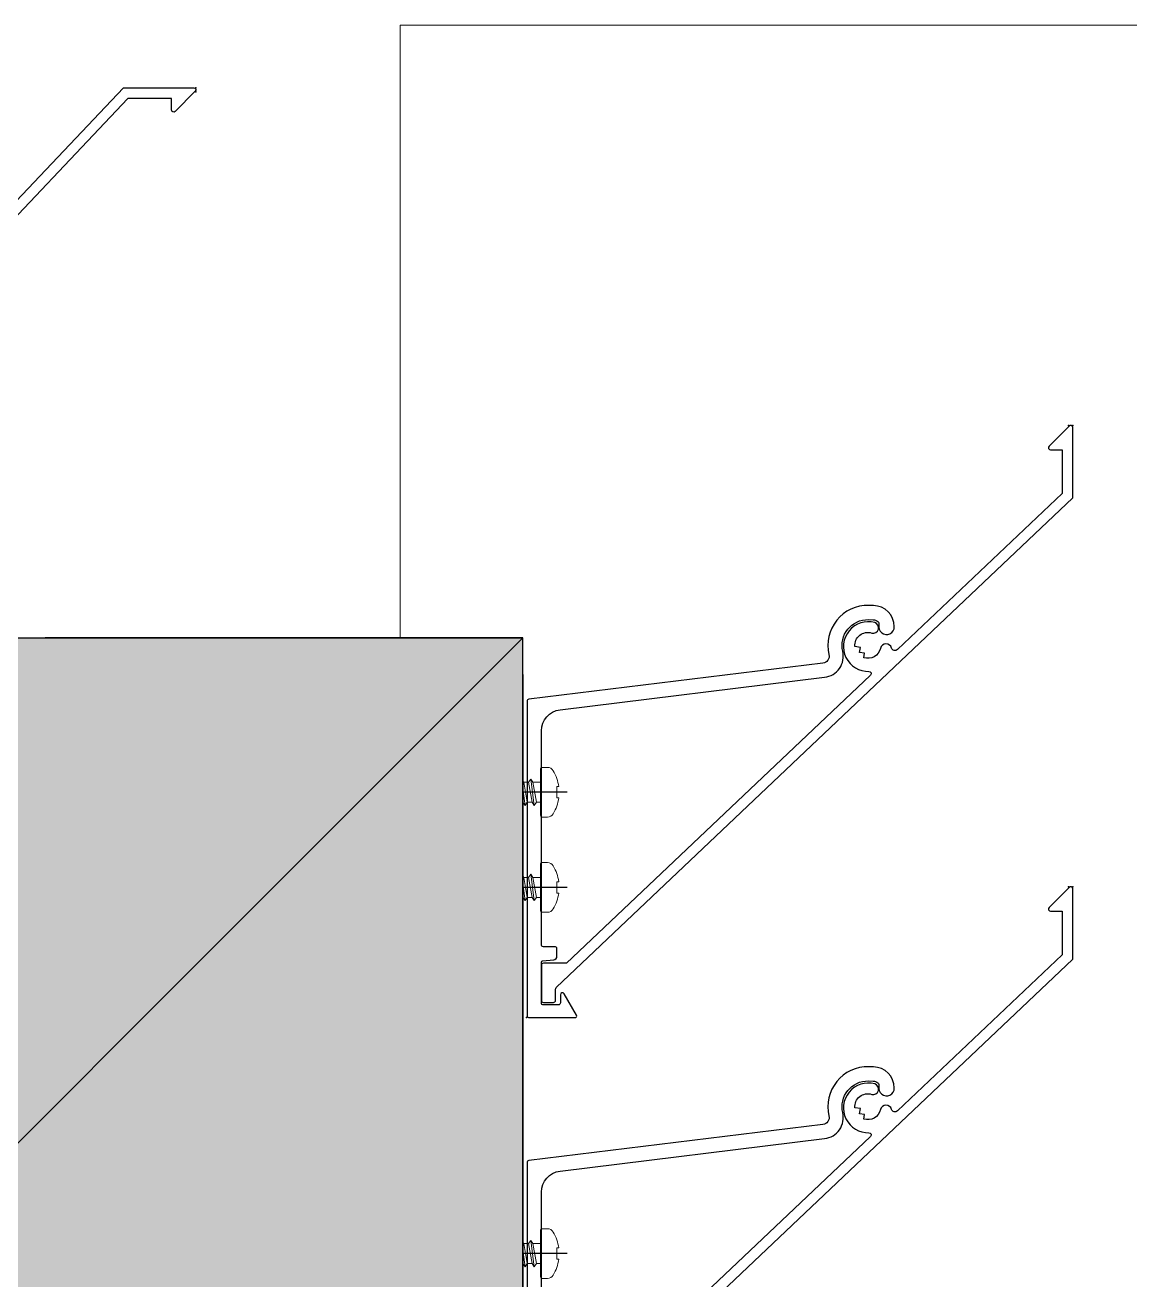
# Model space of a CAD drawing. Header units: millimetres. Extents: x 3774 to 718460, y -768339 to 192544.
# Drawn here: x 359618.8 to 359774.5, y -718822.6 to -718645.8 of the extents above; entities that cross this region are included whole.
import ezdxf

# ---------------------------------------------------------------- set-up
doc = ezdxf.new("R2010")
doc.units = ezdxf.units.MM
doc.set_wipeout_variables(frame=1)
doc.linetypes.add('CENTER', pattern=[50.800000000000004, 31.75, -6.35, 6.35, -6.35])
doc.linetypes.add('XKITLINE00', pattern=[0])
for name, color, linetype in [('010 - ASPG_ACCESSORIES_MAIN_COLOR_1', 7, 'Continuous'), ('010 - ASPG_EXTR_DEF_SUB', 7, 'Continuous'), ('010 - ASPG_EXTR_MAIN_COLOR_2', 7, 'Continuous'), ('010 - ASPG_FLASHING_MAIN_COLOR_4', 7, 'Continuous'), ('010 - ASPG_FLASHING_WIPEOUT_', 7, 'Continuous'), ('010 - ASPG_FRAMING_CUT_COLOR_4', 7, 'Continuous'), ('010 - ASPG_FRAMING_HATCH_', 7, 'Continuous'), ('010 - ASPG_FRAMING_MAIN_COLOR_2', 7, 'Continuous'), ('010 - ASPG_FRAMING_SUB_COLOR_2', 7, 'Continuous'), ('010 - ASPG_FRAMING_WIPEOUT_', 7, 'Continuous'), ('BOLT & SCREW', 7, 'Continuous'), ('Center Line', 7, 'CENTER')]:
    doc.layers.add(name, color=color, linetype=linetype)
for name, color, linetype, lineweight in [('12-GRID', 7, 'CENTER', 13), ('A-CANOPY', 7, 'Continuous', 25), ('SCREW', 7, 'Continuous', 5)]:
    doc.layers.add(name, color=color, linetype=linetype, lineweight=lineweight)
pattern_1 = [(0, (0, 0), (3.96875, 7.9375), [0, -7.9375])]

# ---------------------------------------------------------------- blocks, each defined once
blk = doc.blocks.new('*A2143096')
at = {"layer": 'A-CANOPY', "color": 7, "linetype": 'XKITLINE00', "lineweight": 0}
for p, q in [((1853.280041, -41.187037), (1853.280041, -38.387037)), ((1853.280041, -38.387037), (1857.280041, -38.387037))]:
    blk.add_line(p, q, dxfattribs=at)
blk = doc.blocks.new('W-1-PP19-SE-ENT3_20260407-084553_PP19_ENT3_LOPL')
at = {"color": 7, "lineweight": 0, "xscale": 125, "yscale": 125, "zscale": 125}
blk.add_blockref('*A2143096', (-226234.9999999997, 11475.00000000093), dxfattribs=at)
blk = doc.blocks.new('PZG35-9D5')
at = {"layer": 'Center Line', "color": 7}
blk.add_line((1.4210854715202e-14, 3.733653355866409), (1.4210854715202e-14, -10.53404386090006), dxfattribs=at)
at = {"layer": 'SCREW', "color": 7}
for p, q in [((-1.399999999999963, 2.842170943040401e-14), (-1.399999999999963, -1.090192378864657)), ((1.399999999999991, 0), (1.399999999999991, -0.5901923788647139)), ((-1.850000000000009, -1.399999999999977), (1.850000000000037, -0.8999999999999773)), ((-1.850000000000009, -1.399999999999977), (-1.399999999999963, -1.090192378864685)), ((-1.850000000000009, -1.399999999999977), (-1.399999999999963, -1.709807621135297)), ((-1.399999999999963, -1.090192378864685), (1.399999999999991, -0.5901923788646855)), ((-1.399999999999963, -1.709807621135297), (1.399999999999991, -1.209807621135297)), ((-1.399999999999963, -1.709807621135269), (-1.399999999999963, -2.390192378864697)), ((1.850000000000037, -0.8999999999999773), (1.399999999999991, -0.5901923788646855)), ((1.850000000000037, -0.8999999999999773), (1.399999999999991, -1.209807621135297)), ((1.399999999999991, -1.209807621135269), (1.399999999999991, -1.890192378864725)), ((-1.850000000000009, -2.699999999999989), (1.850000000000037, -2.199999999999989)), ((-1.850000000000009, -2.699999999999989), (-1.399999999999963, -2.390192378864697)), ((-1.850000000000009, -2.699999999999989), (-1.399999999999963, -3.009807621135309)), ((-1.399999999999963, -2.390192378864697), (1.399999999999991, -1.890192378864697)), ((-1.399999999999963, -3.009807621135309), (1.399999999999991, -2.509807621135309)), ((-1.399999999999963, -3.009807621135309), (-1.399999999999963, -3.690192378864708)), ((0.5619885887190463, -3.339837273736322), (1.399999999999991, -3.190192378864708)), ((0.7141825614195483, -3.653488843051434), (1.850000000000037, -3.5)), ((1.850000000000037, -2.199999999999989), (1.399999999999991, -1.890192378864697)), ((1.850000000000037, -2.199999999999989), (1.399999999999991, -2.509807621135309)), ((1.399999999999991, -2.50980762113528), (1.399999999999991, -3.190192378864708)), ((1.850000000000037, -3.5), (1.399999999999991, -3.190192378864708)), ((1.850000000000037, -3.5), (1.399999999999991, -3.80980762113532)), ((-1.850000000000009, -4), (-1.399999999999963, -3.690192378864708)), ((-1.850000000000009, -4), (-0.9911470940920566, -3.883938796498938)), ((-1.850000000000009, -4), (-1.399999999999963, -4.30980762113532)), ((-1.399999999999963, -3.690192378864708), (-0.8446989986695002, -3.591031485769975)), ((-1.399999999999963, -4.30980762113532), (-1.184865735341859, -4.271390788160659)), ((-1.399999999999963, -4.309807621135349), (-1.399999999999963, -8.099999999999966)), ((0.7141825614195483, -3.932275020881832), (1.399999999999991, -3.80980762113532)), ((0.7141825614195483, -4.612659778611231), (1.399999999999991, -4.49019237886472)), ((0.7141825614195483, -4.953488843051389), (1.850000000000037, -4.800000000000011)), ((0.7141825614195483, -5.232275020881843), (1.399999999999991, -5.109807621135332)), ((1.399999999999991, -3.809807621135349), (1.399999999999991, -4.490192378864691)), ((1.850000000000037, -4.800000000000011), (1.399999999999991, -4.49019237886472)), ((1.850000000000037, -4.800000000000011), (1.399999999999991, -5.109807621135332)), ((1.399999999999991, -5.109807621135332), (1.399999999999991, -8.099999999999966)), ((1.4210854715202e-14, -9.5), (-1.399999999999963, -8.099999999999966)), ((1.4210854715202e-14, -9.5), (1.399999999999991, -8.099999999999966))]:
    blk.add_line(p, q, dxfattribs=at)
blk.add_lwpolyline([(1.4210854715202e-14, -9.5), (0.7141825614195483, -5.232275020881843), (0.7141825614195483, -3.600899293750615, 0.4176573264866609), (0.4106596181599826, -3.300919979679151, 0.1081021898226624), (-0.8446989986694433, -3.591031485769975), (-1.399999999999991, -4.701675652739141)], format="xyb", dxfattribs=at)
blk = doc.blocks.new('*U8304')
at = {"layer": 'SCREW', "color": 7}
blk.add_lwpolyline([(3.026373332565058, 1.780836269555209, 0.09905967801670053), (0.7999999999999687, 2.546427498927414), (0.7999999999999687, 2.274284095813357), (-0.800000000000054, 2.274284095813357), (-0.800000000000054, 2.546427498927414, 0.09905967801670058), (-3.026373332565143, 1.780836269555209, 0.2665876613401604), (-3.500000000000043, 0.9556546004010897), (-3.500000000000043, 0.1999999999999886, 0.4142135623730938), (-3.300000000000054, 0), (3.299999999999997, 0, 0.4142135623731049), (3.499999999999986, 0.1999999999999886), (3.499999999999957, 0.9556546004010897, 0.2665876613401604)], format="xyb", close=True, dxfattribs=at)
blk.add_blockref('PZG35-9D5', (-1.4210854715202e-14, 0), dxfattribs=at)
blk = doc.blocks.new('*U8306')
at = {"color": 7}
blk.add_point((0, 0), dxfattribs=at)
at = {"layer": '010 - ASPG_ACCESSORIES_MAIN_COLOR_1', "color": 7}
blk.add_lwpolyline([(-39.69999999902211, -0.5999999995172398, 0.4142135623731156), (-39.99999999883585, -0.8999999995638059), (-39.99999999883585, -7.366962144914214, 0.5773502691897371), (-39.65044321701862, -7.568778847059366), (-36.64260295056738, -5.832201459393036, 0.7673269879794871), (-36.78520590183325, -5.299999999645297), (-37.89999999874271, -5.299999999645297, -0.4142135623735732), (-38.19999999902211, -4.999999999656938), (-38.19999999902211, -2.799999999587089, -0.4142135623730951), (-37.99999999883585, -2.59999999951724), (-32.18326623388566, -2.59999999951724, -0.3888787318530097), (-31.98402729420923, -2.782568851142787), (-31.8474567013327, -4.343577870872468, 0.3888787318530089), (-31.34935935237445, -4.799999999528882), (-30.29999999911524, -4.799999999528882, 0.4142135623732408), (-29.99999999883585, -4.499999999540523), (-29.99999999883585, -2.899999999505599, -0.4142135623731785), (-29.69999999902211, -2.59999999951724), (0.4107479506637901, -2.59999999951724, -0.3789692262628873), (3.38851808081381, -5.235465979035143), (7.952927200356498, -42.5207682372482, 0.4465929586642906), (11.6177961837966, -45.07649022702281, -0.4898018444424612), (16.07846395508386, -48.68238816667036), (16.06490363762714, -49.36225294566866, -0.1824796859550777), (15.80227640201338, -50.01801436272836, -0.2679491924113072), (15.32539491611533, -50.16829426406803, 1.122114645179816), (15.09990952932276, -52.3421093734276, 0.4050039718497206), (18.0645059288945, -49.40213623346681), (18.07806624681689, -48.72227145435209, 0.4898054953707174), (11.15966573380865, -43.12966807454978, -0.4465970485362636), (9.938031048281118, -42.27776159492242), (4.866356541635469, -0.8481197821154633, 0.3641755342157969), (4.570876519894227, -0.5999999995172398)], format="xyb", close=True, dxfattribs=at)
at = {"layer": '010 - ASPG_EXTR_DEF_SUB', "color": 7}
for p in [(-39.99999999883585, -0.4999999995172402), (43.44495566345738, -76.89999999944341), (43.44495566345738, -77.49999999954052)]:
    blk.add_point(p, dxfattribs=at)
at = {"layer": '010 - ASPG_EXTR_MAIN_COLOR_2', "color": 7}
blk.add_lwpolyline([(11.37409105408005, -48.15170148877115), (11.47245816211216, -47.43577758665815), (12.17779493960552, -47.55667202338264), (12.29266474000178, -46.78670596401826, -0.5355375090189683), (14.1918134491425, -49.16870282323253, 0.9915718169393263), (15.66379558271728, -49.57599316951273, 1.157025413028558), (8.792231505503878, -48.77291728999153, -0.6885576205791355), (8.274611146422103, -48.98797988444021), (-17.14292736421339, -22.16859813180672), (-32.34153279638849, -6.131750148785431), (-32.34153279638849, -2.899999981694054, 0.4143115081626392), (-32.64163311407901, -2.59999999951724), (-37.54163311352022, -2.59999999951724, 0.4141156188887998), (-37.84153278893791, -2.899999981635847), (-37.84153278893791, -4.299999988411218, 0.4142135623731781), (-37.54153279098682, -4.599999986478724), (-35.98884801496752, -4.599999986478724, -0.205894629290155), (-35.77110154624097, -4.693635078269653), (33.22969053988345, -77.49999999954052), (43.14495566324331, -77.49999999954052, 0.6681786376628355), (43.35708769806661, -76.98786796536915), (40.5215537941549, -74.1523340573247, 0.6681786381757795), (40.00942175951786, -74.36446609156592), (40.00942175951786, -75.99999999802712), (33.87471885257401, -75.99999999802712), (11.86384030175395, -52.7751643466243, -0.5583539238224016), (12.08261241135187, -51.95244935475676, 0.7662751832817146), (12.03674733010121, -50.39291741001107, -0.4385828234445206), (10.70630855322815, -48.05207626283555)], format="xyb", close=True, dxfattribs=at)
at = {"layer": 'SCREW', "color": 7, "rotation": 180}
for p in [(-21.64901723782532, -2.499999999924694), (-8.237076249206439, -2.499999999924694)]:
    blk.add_blockref('*U8304', p, dxfattribs=at)
blk = doc.blocks.new('*U7915')
at = {"color": 7, "xscale": -1, "rotation": 180}
blk.add_blockref('*U8306', (1326.770309460117, 69.3), dxfattribs=at)
blk = doc.blocks.new('*U8441')
at = {"layer": '12-GRID', "color": 7, "linetype": 'CENTER'}
for p, q in [((5.684341886080801e-14, -6.200000000000029), (5.684341886080801e-14, 2.200000000000029)), ((-4.199999999999973, -2), (4.200000000000085, -2))]:
    blk.add_line(p, q, dxfattribs=at)
at = {"layer": 'BOLT & SCREW', "color": 7}
for p, q in [((-0.553537628269381, -1.771128018217196), (-1.767499999999847, -1.558125000000442)), ((-0.4577439635652332, -1.771128018217196), (-0.8837500000000146, -1.558125000000442)), ((-0.2288719817826677, -1.446462371730204), (-0.4418749999998197, -0.2325000000002947)), ((-0.2288719817826677, -1.542256036434869), (-0.4418749999998197, -1.116250000000048)), ((0.2288719817822642, -1.446462371730562), (0.4418749999996946, -0.2324999999999764)), ((0.2288719817822642, -1.542256036434869), (0.4418749999996946, -1.116250000000048)), ((0.4577439635647103, -1.771128018217196), (0.8837499999994917, -1.558125000000442)), ((0.5535376282692559, -1.771128018217196), (1.767500000000001, -1.558125000000124)), ((-0.553537628269381, -2.228871981782805), (-1.767500000000483, -2.441875000000354)), ((-0.4577439635652332, -2.228871981782805), (-0.8837500000000146, -2.441875000000354)), ((-0.2288719817826677, -2.457743963565131), (-0.4418749999998197, -2.883750000000271)), ((-0.2288719817821107, -2.553537628269438), (-0.4418749999998197, -3.767500000000023)), ((0.4418749999996946, -2.883750000000271), (0.2288719817829008, -2.457743963565131)), ((0.2288719817829008, -2.553537628269438), (0.4418749999999732, -3.767500000000023)), ((0.4577439635647103, -2.228871981782805), (0.8837500000001283, -2.441874999999877)), ((0.5535376282692559, -2.228871981782805), (1.767500000000001, -2.441874999999877))]:
    blk.add_line(p, q, dxfattribs=at)
for points in [[(-1.767500000000006, -1.558125000000442), (-0.8837500000001342, -1.558125000000442, 0.4142135623730394), (-0.4418749999998197, -1.116250000000048), (-0.4418749999998197, -0.2325000000002947), (0.4418749999996946, -0.2324999999999764), (0.4418749999996946, -1.116250000000048, 0.4142135623731505), (0.8837500000000089, -1.558125000000442), (1.76750000000012, -1.558125000000124), (1.76750000000012, -2.441874999999877), (0.8837500000000089, -2.441874999999877, 0.414213562373095), (0.4418749999996946, -2.883750000000271), (0.4418749999999732, -3.767500000000023), (-0.4418749999998197, -3.767500000000023), (-0.4418749999998197, -2.883750000000271, 0.4142135623730397), (-0.8837500000001342, -2.441875000000354), (-1.767500000000483, -2.441875000000354)], [(0.2288719817829008, -2.457743963565131, -0.414213562373095), (0.4577439635645909, -2.228871981782805), (0.5535376282692559, -2.228871981782805), (0.5535376282692559, -1.771128018217196), (0.4577439635645909, -1.771128018217196, -0.4142135623730951), (0.228871981782105, -1.542256036434869), (0.228871981782105, -1.446462371730562), (-0.2288719817826677, -1.446462371730204), (-0.2288719817826677, -1.542256036434869, -0.4142135623730951), (-0.4577439635649944, -1.771128018217196), (-0.553537628269381, -1.771128018217196), (-0.553537628269381, -2.228871981782805), (-0.4577439635649944, -2.228871981782805, -0.4142135623730951), (-0.2288719817826677, -2.457743963565131), (-0.2288719817822698, -2.553537628269438), (0.2288719817829008, -2.553537628269438)]]:
    blk.add_lwpolyline(points, format="xyb", close=True, dxfattribs=at)
blk.add_circle((5.684341886080801e-14, -2), 3.5, dxfattribs=at)
blk = doc.blocks.new('000_ASPG_TYP_FILES_20260218-010703_FRAME_EXTR_')
at = {"layer": '010 - ASPG_FRAMING_HATCH_'}
h = blk.add_hatch(dxfattribs=at)
h.set_pattern_fill('ANSI32', scale=0.1, angle=180)
h.set_pattern_definition([(225, (0, 0), (0.6735192090801866, -0.6735192090801868), []), (225, (-0.4490130000000001, 5.498823332255506e-17), (0.6735192090801866, -0.6735192090801868), [])])
edge = h.paths.add_edge_path()
edge.add_line((1.999999996740371, 15.99999999965075), (1.999999996740371, 1.999999999941792))
edge.add_line((1.999999996740371, 1.999999999941792), (39.69999999750871, 1.999999999941792))
edge.add_arc((39.69999999730499, 1.700000000040752), 0.2999999999010399, -3.891028654834372e-08, 89.99999996109239, ccw=False)
edge.add_line((39.99999999720603, 1.699999999837019), (39.99999999720603, 0.2999999996973202))
edge.add_arc((39.69999999750872, 0.2999999996973131), 0.2999999996973131, -90.00000000000142, 1.4210854715202004e-12, ccw=False)
edge.add_line((39.69999999750871, 0), (0.2999999996973202, 0))
edge.add_arc((0.2999999996973273, 0.2999999996973273), 0.2999999996973273, 180.0000000000013, 269.99999999999864, ccw=False)
edge.add_line((0, 0.2999999996973202), (0, 17.69999999989523))
edge.add_arc((0.2999999999301508, 17.70000000012806), 0.2999999999301508, 90.00000004446741, 180.0000000444674, ccw=False)
edge.add_line((0.2999999996973202, 18.00000000005821), (22.5570233851904, 18.00000000005821))
edge.add_arc((22.5570233856712, 18.50000000026317), 0.5000000002049632, 269.9999999449049, 380.2095453190142)
edge.add_arc((26.1699999981368, 19.82999999686102), 3.349999998908497, 182.0637942974167, 200.2095453254992, ccw=False)
edge.add_arc((23.58168000320438, 19.73672835517209), 0.7599999998138507, 2.0637943418387863, 182.0637943418388, ccw=False)
edge.add_arc((26.16999999910358, 19.82999999939922), 1.830000000338361, 182.0637943388468, 447.9362056470717)
edge.add_arc((26.263271644013, 22.41831999551505), 0.7600000000549151, 87.93620564125177, 267.9362056412518, ccw=False)
edge.add_arc((26.16999999863267, 19.8300000075356), 3.349999992334041, 69.79045460402187, 87.9362056313708, ccw=False)
edge.add_arc((27.49999999788272, 23.44297661244421), 0.5000000006038865, 249.7904545688332, 359.9999999442181)
edge.add_line((27.9999999984866, 23.44297661195742), (27.9999999984866, 26.67999999993481))
edge.add_line((27.9999999984866, 26.67999999993481), (28.49999999674037, 27.17999999958556))
edge.add_line((28.49999999674037, 27.17999999958556), (27.9999999984866, 27.67999999970198))
edge.add_line((27.9999999984866, 27.67999999970198), (27.9999999984866, 38.61999999982072))
edge.add_line((27.9999999984866, 38.61999999982072), (28.49999999674037, 39.11999999993714))
edge.add_line((28.49999999674037, 39.11999999993714), (27.9999999984866, 39.62000000005355))
edge.add_line((27.9999999984866, 39.62000000005355), (27.9999999984866, 42.85702338756528))
edge.add_arc((27.49999999787862, 42.85702338707262), 0.5000000006079759, 5.645408219420843e-08, 110.2095454304945)
edge.add_arc((26.16999999884449, 46.46999999186602), 3.349999992147246, 272.0637943651193, 290.20954539329375, ccw=False)
edge.add_arc((26.263271644013, 43.88168000403675), 0.7600000000258301, 92.06379435882718, 272.0637943588272, ccw=False)
edge.add_arc((26.16999999910502, 46.47000000012492), 1.830000000339747, 272.0637943528818, 537.9362056611998)
edge.add_arc((23.58168000320438, 46.56327164435061), 0.7599999998138507, 177.9362056581612, 357.9362056581612, ccw=False)
edge.add_arc((26.16999999825318, 46.47000000263876), 3.349999999025627, 159.7904546748206, 177.9362057022633, ccw=False)
edge.add_arc((22.55702338551316, 47.7999999994954), 0.500000000434755, 339.790454661877, 450.0000000369852)
edge.add_line((22.5570233851904, 48.29999999993015), (0.2999999996973202, 48.29999999993015))
edge.add_arc((0.2999999996973095, 48.59999999962746), 0.2999999996973131, 179.9999999999987, 270.00000000000205, ccw=False)
edge.add_line((0, 48.59999999962747), (0, 59.99999999994179))
edge.add_arc((0.2999999996973202, 59.99999999994179), 0.2999999996973202, 90, 180, ccw=False)
edge.add_line((0.2999999996973202, 60.29999999963911), (4.999999997438863, 60.29999999963911))
edge.add_line((4.999999997438863, 60.29999999963911), (4.999999997438863, 64.99999999959255))
edge.add_arc((5.299999997369017, 64.99999999982538), 0.2999999999301544, 90.0000000444681, 180.0000000444674, ccw=False)
edge.add_line((5.299999997136183, 65.29999999975553), (29.99999999883585, 65.29999999975553))
edge.add_line((29.99999999883585, 65.29999999975553), (29.99999999883585, 63.59999999997672))
edge.add_arc((29.69999999890567, 63.59999999974391), 0.2999999999301721, -89.99999995552861, 4.4463320136856055e-08, ccw=False)
edge.add_line((29.69999999913853, 63.29999999981374), (7.299999997485429, 63.29999999981374))
edge.add_arc((7.29999999771826, 62.99999999988358), 0.2999999999301508, 90.00000004446738, 180.0000000444674)
edge.add_line((6.999999997788109, 62.99999999965075), (6.999999997788109, 58.29999999969732))
edge.add_line((6.999999997788109, 58.29999999969732), (2.300000000162981, 58.29999999969732))
edge.add_arc((2.299999998300336, 57.99999999813735), 0.3000000015599653, 89.99999964426098, 179.999999644261)
edge.add_line((1.999999996740371, 58), (1.999999996740371, 50.60000000003492))
edge.add_arc((2.299999998533172, 50.60000000166475), 0.3000000017928013, 180.000000311273, 270.0000003112706)
edge.add_line((2.300000000162981, 50.29999999987194), (29.69999999913853, 50.29999999987194))
edge.add_arc((29.6999999989348, 49.9999999999709), 0.299999999901047, -3.890897914970992e-08, 89.99999996109108, ccw=False)
edge.add_line((29.99999999883585, 49.99999999976717), (29.99999999883585, 26.67999999993481))
edge.add_line((29.99999999883585, 26.67999999993481), (29.99999999883585, 16.29999999981374))
edge.add_arc((29.6999999989057, 16.2999999995809), 0.2999999999301508, -89.99999995553259, 4.446741286301403e-08, ccw=False)
edge.add_line((29.69999999913853, 15.99999999965075), (1.999999996740371, 15.99999999965075))
at = {"layer": '010 - ASPG_FRAMING_CUT_COLOR_4', "color": 7}
blk.add_lwpolyline([(1.999999996740371, 15.99999999965075), (1.999999996740371, 1.999999999941792), (39.69999999750871, 1.999999999941792, -0.4142135623731089), (39.99999999720603, 1.699999999837019), (39.99999999720603, 0.2999999996973202, -0.4142135623731089), (39.69999999750871, 0), (0.2999999996973202, 0, -0.4142135623730811), (0, 0.2999999996973202), (0, 17.69999999989523, -0.4142135623730951), (0.2999999996973202, 18.00000000005821), (22.5570233851904, 18.00000000005821, 0.5217296884731124), (23.02624112786725, 18.67272727261297, -0.07934163687482358), (22.82217297761235, 19.70935906958766, -1), (24.34118702879641, 19.76409764075652, 2.296345716993233), (26.23590235819574, 21.65881296969019, -1), (26.29064092983026, 23.17782702133991, -0.0793416368716021), (27.32727272447664, 22.9737588702119, 0.5217296884801942), (27.9999999984866, 23.44297661195742), (27.9999999984866, 26.67999999993481), (28.49999999674037, 27.17999999958556), (27.9999999984866, 27.67999999970198), (27.9999999984866, 38.61999999982072), (28.49999999674037, 39.11999999993714), (27.9999999984866, 39.62000000005355), (27.9999999984866, 42.85702338756528, 0.5217296884727316), (27.32727272447664, 43.3262411293108, -0.07934163687522733), (26.29064092983026, 43.122172978241, -1), (26.23590235819574, 44.64118702983251, 2.296345716995783), (24.34118702879641, 46.53590235876618, -1), (22.82217297761235, 46.59064092993503, -0.07934163687201433), (23.02624112786725, 47.62727272690972, 0.5217296884786579), (22.5570233851904, 48.29999999993015), (0.2999999996973202, 48.29999999993015, -0.4142135623731158), (0, 48.59999999962747), (0, 59.99999999994179, -0.414213562373095), (0.2999999996973202, 60.29999999963911), (4.999999997438863, 60.29999999963911), (4.999999997438863, 64.99999999959255, -0.4142135623730879), (5.299999997136183, 65.29999999975553), (29.99999999883585, 65.29999999975553), (29.99999999883585, 63.59999999997672, -0.4142135623730533), (29.69999999913853, 63.29999999981374), (7.299999997485429, 63.29999999981374, 0.4142135623730949), (6.999999997788109, 62.99999999965075), (6.999999997788109, 58.29999999969732), (2.300000000162981, 58.29999999969732, 0.4142135623730948), (1.999999996740371, 58), (1.999999996740371, 50.60000000003492, 0.4142135623730845), (2.300000000162981, 50.29999999987194), (29.69999999913853, 50.29999999987194, -0.4142135623730951), (29.99999999883585, 49.99999999976717), (29.99999999883585, 26.67999999993481), (29.99999999883585, 16.29999999981374, -0.4142135623730951), (29.69999999913853, 15.99999999965075)], format="xyb", close=True, dxfattribs=at)
at = {"color": 7}
for p in [(26.16999999736436, 48.46999999973923), (26.16999999736436, 21.82999999966705)]:
    blk.add_blockref('*U8441', p, dxfattribs=at)
blk = doc.blocks.new('*U7833')
at = {"color": 7}
blk.add_wipeout([(1080.3000000015688, 4.000000001153921), (60.00000000297587, 4), (60.00000000297587, 69.30000000000018), (1080.3000000015688, 69.30000000115388)], dxfattribs=at).dxf.layer = '010 - ASPG_FRAMING_WIPEOUT_'
at = {"layer": '010 - ASPG_FRAMING_MAIN_COLOR_2', "color": 7}
blk.add_lwpolyline([(1050.300000002733, 69.30000000115383), (90.00000000181171, 69.3), (90.00000000181171, 6), (1050.300000002733, 6.00000000115384)], close=True, dxfattribs=at)
at = {"layer": '010 - ASPG_FRAMING_SUB_COLOR_2', "color": 7}
for points in [[(1080.300000001569, 4.00000000115384), (60.00000000297587, 4), (60.00000000297587, 69.3), (1080.300000001569, 69.30000000115383)], [(60.00000000297587, 2.000000000715772), (60.00000000297587, 4), (1080.300000001569, 4.00000000115384), (1080.300000001569, 2.000000001869612)]]:
    blk.add_lwpolyline(points, close=True, dxfattribs=at)
at = {"color": 7, "xscale": -1, "rotation": 180}
for p in [(1001.770309460117, 69.3), (1066.770309460117, 69.3)]:
    blk.add_blockref('*U8306', p, dxfattribs=at)
at = {"color": 7, "xscale": -1}
blk.add_blockref('000_ASPG_TYP_FILES_20260218-010703_FRAME_EXTR_', (1080.300000001569, 4.00000000115384), dxfattribs=at)
blk = doc.blocks.new('W-1-PP19-SE-ENT3_20260407-085125_PP19_ENT3_ASPG_PL')
at = {"color": 7}
blk.add_blockref('*U7915', (4026, 6521), dxfattribs=at)
at = {"color": 7, "xscale": -1, "rotation": 270}
blk.add_blockref('*U7833', (5373.0000000039, 5510), dxfattribs=at)
blk = doc.blocks.new('*U7910')
at = {"layer": '010 - ASPG_EXTR_MAIN_COLOR_2', "color": 7}
blk.add_lwpolyline([(855.561955856625, 33.06505110447783, 0.07704788012868193), (888.7415275620297, 68.43644483813573, -0.2476739044870795), (888.9891886156984, 68.56714037125953), (890.9840893819928, 68.56714037125953, -0.04413111325910057), (891.4728248161264, 68.50458020217506, -0.1258462906385483), (893.9636769010685, 67.2064223818716, -0.09885145914925667), (894.8173400671221, 66.03380806524096, -0.2058282691334744), (894.7936664214358, 61.20460651105991, -0.1151163694662807), (891.3683241284452, 57.18072180561744, 0.822373071447778), (892.4550462905318, 56.10392398621211, 0.109184526549196), (896.1486009340733, 60.55948756875027, 0.2083234795678962), (896.1894268463366, 66.64026457491586, 0.1005277992320483), (894.9723091390915, 68.31671042165276, 0.1451157280627245), (891.2923091310076, 70.06714037131773), (875.7587749278173, 70.06714037131773, 0.4336592857269459), (875.4594267569482, 69.74737493497109), (875.8413778650574, 63.96271307488227, 0.0820690263538202), (875.8636512933299, 63.86745857017836, 0.7206537881255028), (877.3290865048766, 63.97254170024557, 0.07922428198988747), (877.3377835312858, 64.0666167051068), (877.0687732263468, 68.14078645618888, -0.4336592857264138), (877.4679041211493, 68.56714037125953), (885.8611929877661, 68.56714037131773, -0.6073848710044985), (886.3521102210507, 67.62217621308541, -0.04582868044492008), (867.7838222887367, 45.76076047350675, -0.5604921351226578)], format="xyb", dxfattribs=at)
blk = doc.blocks.new('*U8215')
at = {"color": 7}
blk.add_wipeout([(0, 69.29999999994834), (4425.300000004873, 69.29999999994834), (4304.000000005106, -51.99999999999636), (0, -51.99999999999636)], dxfattribs=at).dxf.layer = '010 - ASPG_FLASHING_WIPEOUT_'
at = {"layer": '010 - ASPG_FLASHING_WIPEOUT_'}
h = blk.add_hatch(dxfattribs=at)
h.set_pattern_fill('DOTS', scale=0.1)
h.set_pattern_definition(pattern_1)
h.paths.add_polyline_path([(-2.8421709430404e-14, 69.29999999999998), (4425.300000005052, 69.29999999999998), (4304.000000005285, -52.00000000000001), (3.155443620884047e-30, -52.00000000000001)])
at = {"layer": '010 - ASPG_FLASHING_MAIN_COLOR_4', "color": 7}
blk.add_lwpolyline([(-2.8421709430404e-14, 69.29999999999998), (4425.300000005052, 69.29999999999998), (4304.000000005285, -52.00000000000001), (3.155443620884047e-30, -52.00000000000001)], close=True, dxfattribs=at)
blk = doc.blocks.new('*U8217')
at = {"color": 7}
blk.add_wipeout([(0, 69.29999999994789), (1080.300000001148, 69.29999999994789), (959.0000000013813, -51.9999999999975), (0, -51.9999999999975)], dxfattribs=at).dxf.layer = '010 - ASPG_FLASHING_WIPEOUT_'
at = {"layer": '010 - ASPG_FLASHING_WIPEOUT_'}
h = blk.add_hatch(dxfattribs=at)
h.set_pattern_fill('DOTS', scale=0.1)
h.set_pattern_definition(pattern_1)
h.paths.add_polyline_path([(-2.8421709430404e-14, 69.29999999999998), (1080.300000001327, 69.29999999999998), (959.00000000156, -52.00000000000001), (3.155443620884047e-30, -52.00000000000001)])
at = {"layer": '010 - ASPG_FLASHING_MAIN_COLOR_4', "color": 7}
blk.add_lwpolyline([(-2.8421709430404e-14, 69.29999999999998), (1080.300000001327, 69.29999999999998), (959.00000000156, -52.00000000000001), (3.155443620884047e-30, -52.00000000000001)], close=True, dxfattribs=at)

msp = doc.modelspace()

# ---------------------------------------------------------------- block references
at = {"color": 7}
msp.add_blockref('W-1-PP19-SE-ENT3_20260407-084553_PP19_ENT3_LOPL', (354246.6451711061, -725322.3816165421), dxfattribs=at)

# ---------------------------------------------------------------- next in the draw order: block references
msp.add_blockref('W-1-PP19-SE-ENT3_20260407-085125_PP19_ENT3_ASPG_PL', (354246.6451711061, -725322.3816165421), dxfattribs=at)

# ---------------------------------------------------------------- next in the draw order: block references
at = {"color": 7, "xscale": -1, "yscale": -1, "rotation": 270}
msp.add_blockref('*U7910', (359698.3123712486, -719695.3782628343), dxfattribs=at)

# ---------------------------------------------------------------- next in the draw order: block references
at = {"color": 7}
msp.add_blockref('*U8215', (355263.6451711061, -718801.3816165407), dxfattribs=at)

# ---------------------------------------------------------------- next in the draw order: block references
at = {"color": 7, "xscale": -1, "rotation": 270}
msp.add_blockref('*U8217', (359619.6451711061, -719812.3816165421), dxfattribs=at)

doc.saveas('drawing.dxf')
